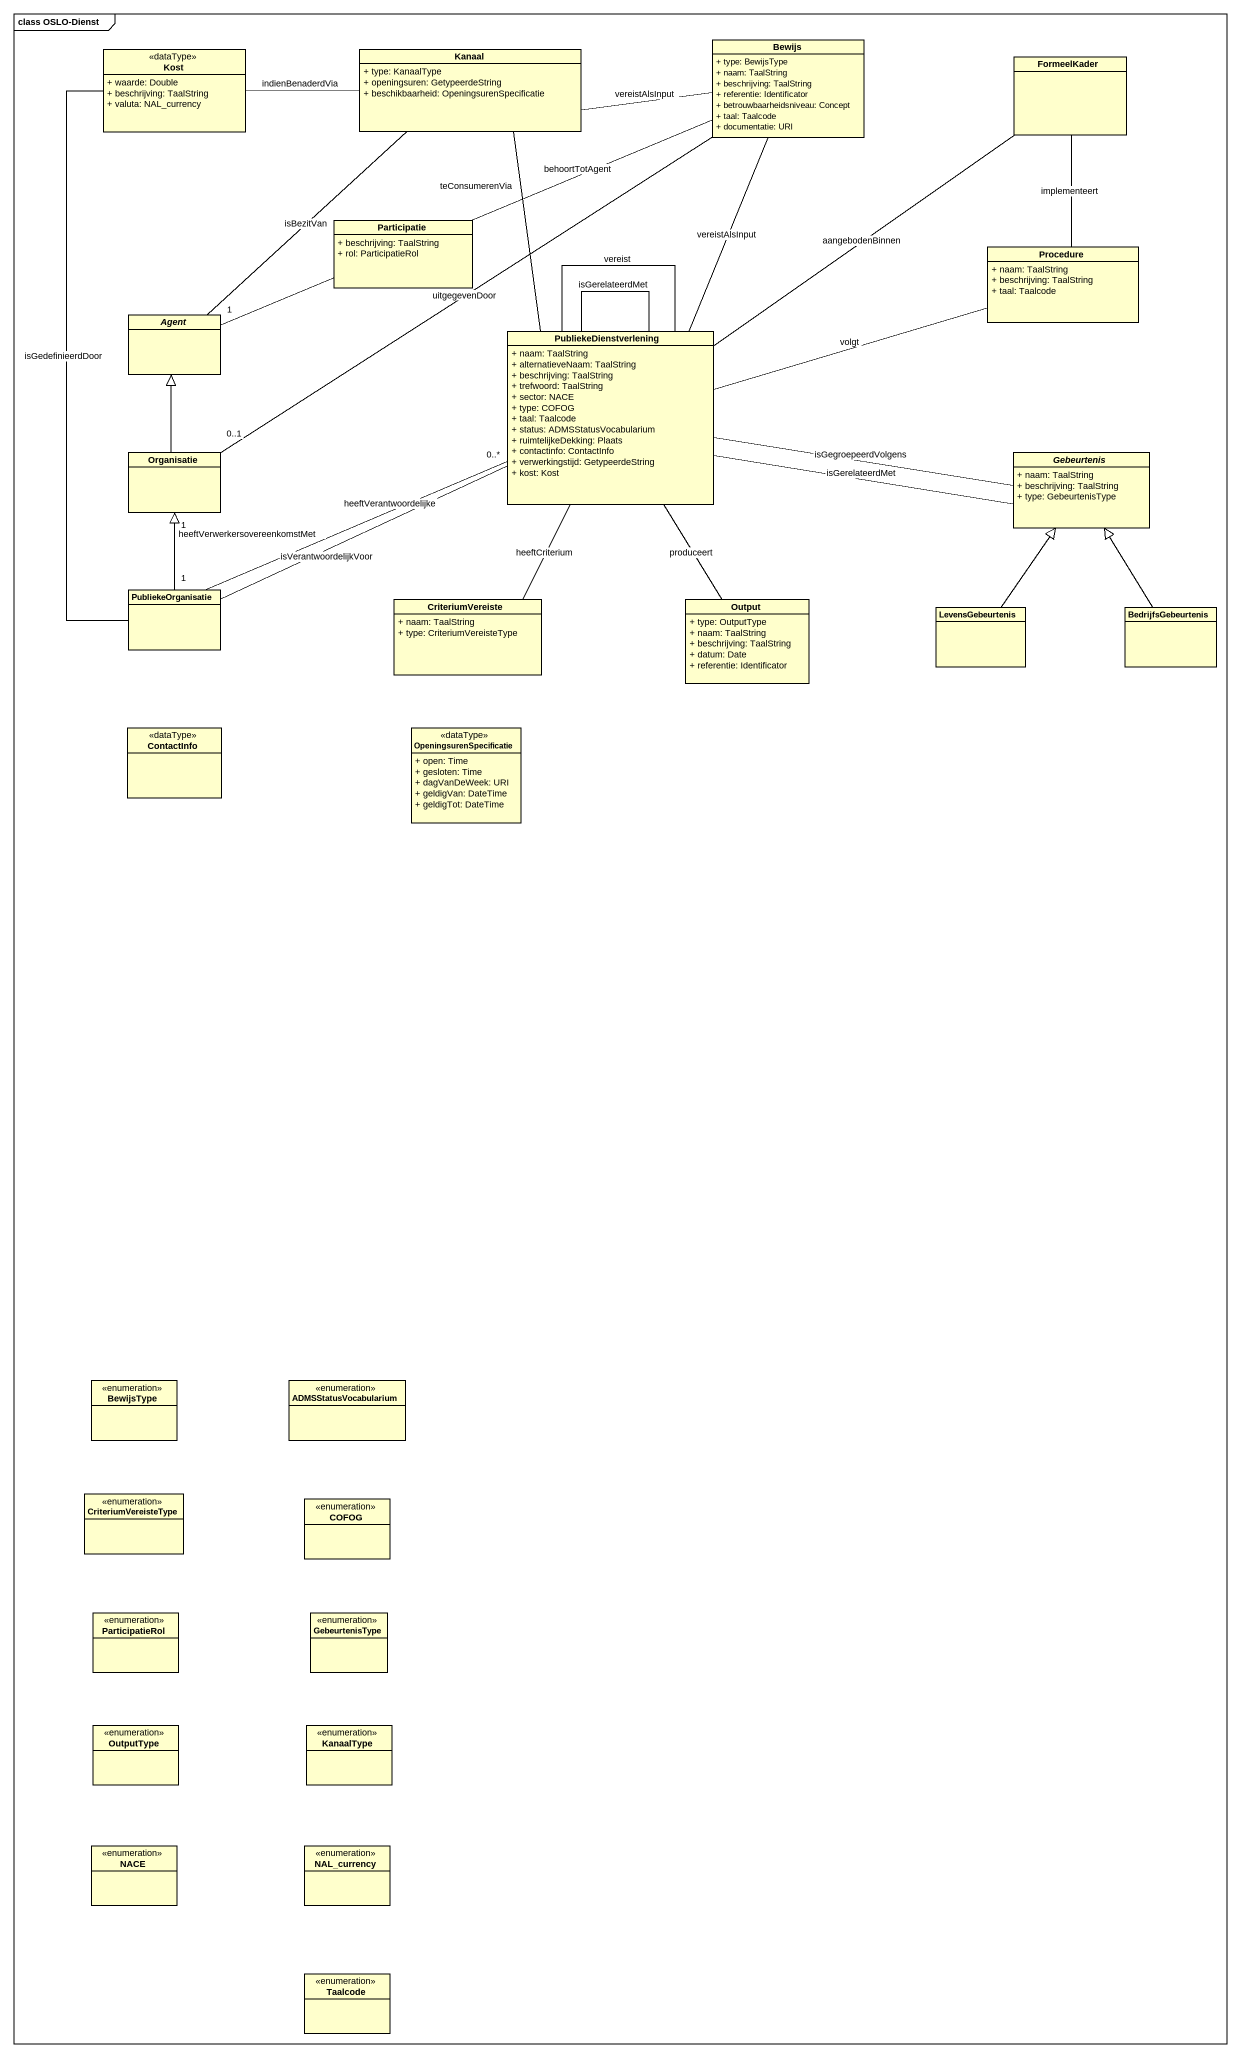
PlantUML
@startuml
mainframe class OSLO-Dienst
hide circle
hide empty members
skinparam classAttributeIconSize 0
class Kost <<dataType>> {
  + waarde: Double
  + beschrijving: TaalString
  + valuta: NAL_currency
}
class Kanaal {
  + type: KanaalType
  + openingsuren: GetypeerdeString
  + beschikbaarheid: OpeningsurenSpecificatie
}
class Bewijs {
  + type: BewijsType
  + naam: TaalString
  + beschrijving: TaalString
  + referentie: Identificator
  + betrouwbaarheidsniveau: Concept
  + taal: Taalcode
  + documentatie: URI
}
class FormeelKader
class Participatie {
  + beschrijving: TaalString
  + rol: ParticipatieRol
}
class Procedure {
  + naam: TaalString
  + beschrijving: TaalString
  + taal: Taalcode
}
abstract class "Agent" as Agent_
class PubliekeDienstverlening {
  + naam: TaalString
  + alternatieveNaam: TaalString
  + beschrijving: TaalString
  + trefwoord: TaalString
  + sector: NACE
  + type: COFOG
  + taal: Taalcode
  + status: ADMSStatusVocabularium
  + ruimtelijkeDekking: Plaats
  + contactinfo: ContactInfo
  + verwerkingstijd: GetypeerdeString
  + kost: Kost
}
class Organisatie
abstract class Gebeurtenis {
  + naam: TaalString
  + beschrijving: TaalString
  + type: GebeurtenisType
}
class PubliekeOrganisatie
class CriteriumVereiste {
  + naam: TaalString
  + type: CriteriumVereisteType
}
class Output {
  + type: OutputType
  + naam: TaalString
  + beschrijving: TaalString
  + datum: Date
  + referentie: Identificator
}
class LevensGebeurtenis
class BedrijfsGebeurtenis
class ContactInfo <<dataType>>
class OpeningsurenSpecificatie <<dataType>> {
  + open: Time
  + gesloten: Time
  + dagVanDeWeek: URI
  + geldigVan: DateTime
  + geldigTot: DateTime
}
enum BewijsType
enum ADMSStatusVocabularium
enum CriteriumVereisteType
enum COFOG
enum ParticipatieRol
enum GebeurtenisType
enum OutputType
enum KanaalType
enum NACE
enum NAL_currency
enum Taalcode
Kost -right- Kanaal : indienBenaderdVia
Kost -- PubliekeOrganisatie : isGedefinieerdDoor
Kanaal -right- Bewijs : vereistAlsInput
Kanaal -- Agent_ : isBezitVan
Bewijs -left- "1" Agent_ : behoortTotAgent
Bewijs -- "0..1" Organisatie : uitgegevenDoor
Procedure -up- FormeelKader : implementeert
PubliekeDienstverlening -up- Kanaal : teConsumerenVia
PubliekeDienstverlening -up- Bewijs : vereistAlsInput
PubliekeDienstverlening -up- FormeelKader : aangebodenBinnen
PubliekeDienstverlening -right- Procedure : volgt
PubliekeDienstverlening -- PubliekeDienstverlening : vereist
PubliekeDienstverlening -- PubliekeDienstverlening : isGerelateerdMet
PubliekeDienstverlening -right- Gebeurtenis : isGegroepeerdVolgens
PubliekeDienstverlening -left- PubliekeOrganisatie : heeftVerantwoordelijke
PubliekeDienstverlening -- CriteriumVereiste : heeftCriterium
PubliekeDienstverlening -- Output : produceert
Organisatie -up-|> Agent_
Gebeurtenis -left- PubliekeDienstverlening : isGerelateerdMet
PubliekeOrganisatie -right- "0..*" PubliekeDienstverlening : isVerantwoordelijkVoor
PubliekeOrganisatie "1" -up- "1" Organisatie : heeftVerwerkersovereenkomstMet
PubliekeOrganisatie -up-|> Organisatie
LevensGebeurtenis -up-|> Gebeurtenis
BedrijfsGebeurtenis -up-|> Gebeurtenis
@enduml
